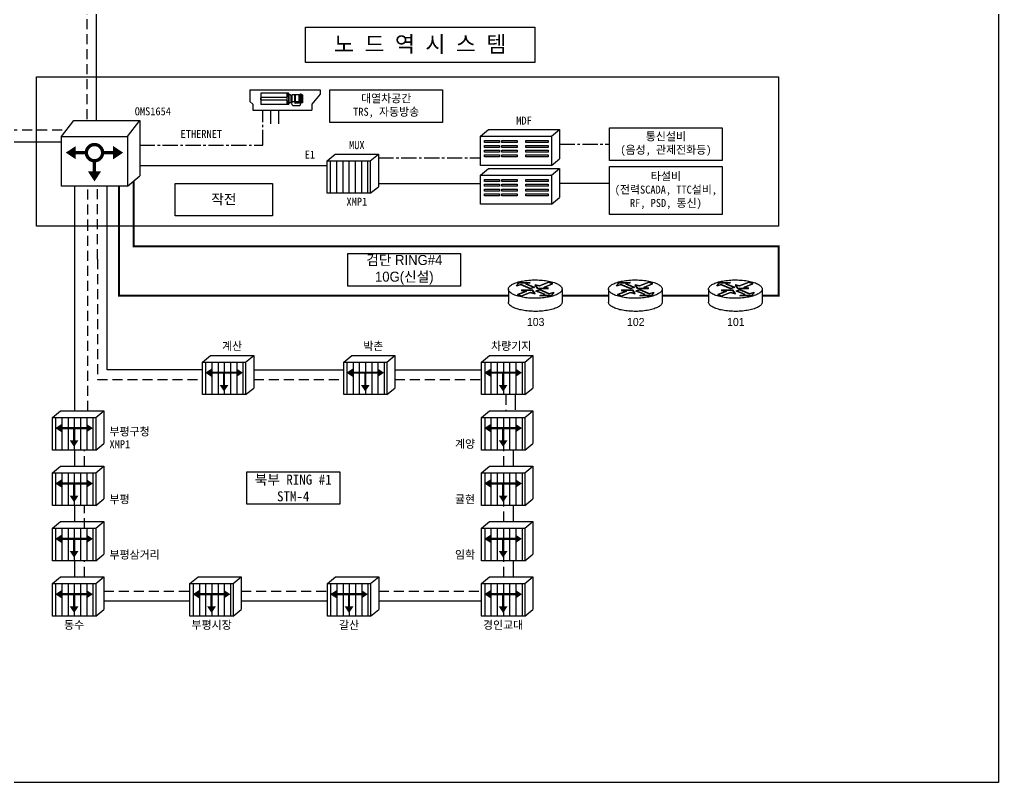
# Model space of a CAD drawing. Header units: millimetres. Extents: x -43 to 884, y -64 to 591.
# Drawn here: x 395 to 884.1, y -64.1 to 317.1 of the extents above; entities that cross this region are included whole.
import ezdxf

# ---------------------------------------------------------------- set-up
doc = ezdxf.new("R2010")
doc.units = ezdxf.units.MM
doc.header["$LTSCALE"] = 10
doc.linetypes.add('CENTER2', pattern=[28.575, 19.05, -3.175, 3.175, -3.175])
doc.linetypes.add('HIDDEN', pattern=[0.375, 0.25, -0.125])
for name, color, linetype in [('TI-RAIL-GUID', 3, 'Continuous'), ('TITBOX', 7, 'Continuous'), ('TT-SYMB', 4, 'Continuous'), ('TT-TEXT', 3, 'Continuous'), ('TZ-BASE', 252, 'Continuous')]:
    doc.layers.add(name, color=color, linetype=linetype)
doc.styles.get("Standard").update_dxf_attribs({"font": 'GulimChe.ttf'})

msp = doc.modelspace()

# ---------------------------------------------------------------- hatches: boundary and pattern name
at = {"layer": 'TZ-BASE'}
h = msp.add_hatch(dxfattribs=at)
h.set_pattern_fill('LINE', color=256, scale=0.9792, angle=90, style=0)
h.set_pattern_definition([(90, (-5415.6857, 407.805), (-3.10896, 2e-16), [])])
h.paths.add_polyline_path([(548.68, 230.26), (570.24, 230.26), (570.24, 246.5), (548.68, 246.5)])
h = msp.add_hatch(dxfattribs=at)
h.set_pattern_fill('LINE', color=256, scale=0.9792, angle=90, style=0)
h.set_pattern_definition([(90, (-5477.9637, 307.219), (-3.10896, 2e-16), [])])
h.paths.add_polyline_path([(486.4, 129.67), (507.97, 129.67), (507.97, 145.91), (486.4, 145.91)])
h = msp.add_hatch(dxfattribs=at)
h.set_pattern_fill('LINE', color=256, scale=0.9792, angle=90, style=0)
h.set_pattern_definition([(90, (-5407.4103, 307.219), (-3.10896, 2e-16), [])])
h.paths.add_polyline_path([(556.96, 129.67), (578.52, 129.67), (578.52, 145.91), (556.96, 145.91)])
h = msp.add_hatch(dxfattribs=at)
h.set_pattern_fill('LINE', color=256, scale=0.9792, angle=90, style=0)
h.set_pattern_definition([(90, (-5338.5197, 307.219), (-3.10896, 2e-16), [])])
h.paths.add_polyline_path([(625.85, 129.67), (647.41, 129.67), (647.41, 145.91), (625.85, 145.91)])
h = msp.add_hatch(dxfattribs=at)
h.set_pattern_fill('LINE', color=256, scale=0.9792, angle=90, style=0)
h.set_pattern_definition([(90, (-5552.9006, 279.5555), (-3.10896, 2e-16), [])])
h.paths.add_polyline_path([(411.47, 102.01), (433.03, 102.01), (433.03, 118.25), (411.47, 118.25)])
h = msp.add_hatch(dxfattribs=at)
h.set_pattern_fill('LINE', color=256, scale=0.9792, angle=90, style=0)
h.set_pattern_definition([(90, (-5338.5197, 279.5555), (-3.10896, 2e-16), [])])
h.paths.add_polyline_path([(625.85, 102.01), (647.41, 102.01), (647.41, 118.25), (625.85, 118.25)])
h = msp.add_hatch(dxfattribs=at)
h.set_pattern_fill('LINE', color=256, scale=0.9792, angle=90, style=0)
h.set_pattern_definition([(90, (-5552.9006, 251.892), (-3.10896, 2e-16), [])])
h.paths.add_polyline_path([(411.47, 74.35), (433.03, 74.35), (433.03, 90.58), (411.47, 90.58)])
h = msp.add_hatch(dxfattribs=at)
h.set_pattern_fill('LINE', color=256, scale=0.9792, angle=90, style=0)
h.set_pattern_definition([(90, (-5338.5197, 251.892), (-3.10896, 2e-16), [])])
h.paths.add_polyline_path([(625.85, 74.35), (647.41, 74.35), (647.41, 90.58), (625.85, 90.58)])
h = msp.add_hatch(dxfattribs=at)
h.set_pattern_fill('LINE', color=256, scale=0.9792, angle=90, style=0)
h.set_pattern_definition([(90, (-5552.9006, 224.2285), (-3.10896, 2e-16), [])])
h.paths.add_polyline_path([(411.47, 46.68), (433.03, 46.68), (433.03, 62.92), (411.47, 62.92)])
h = msp.add_hatch(dxfattribs=at)
h.set_pattern_fill('LINE', color=256, scale=0.9792, angle=90, style=0)
h.set_pattern_definition([(90, (-5338.5197, 224.2285), (-3.10896, 2e-16), [])])
h.paths.add_polyline_path([(625.85, 46.68), (647.41, 46.68), (647.41, 62.92), (625.85, 62.92)])
h = msp.add_hatch(dxfattribs=at)
h.set_pattern_fill('LINE', color=256, scale=0.9792, angle=90, style=0)
h.set_pattern_definition([(90, (-5552.9006, 196.565), (-3.10896, 2e-16), [])])
h.paths.add_polyline_path([(411.47, 19.02), (433.03, 19.02), (433.03, 35.26), (411.47, 35.26)])
h = msp.add_hatch(dxfattribs=at)
h.set_pattern_fill('LINE', color=256, scale=0.9792, angle=90, style=0)
h.set_pattern_definition([(90, (-5484.204, 196.565), (-3.10896, 2e-16), [])])
h.paths.add_polyline_path([(480.16, 19.02), (501.73, 19.02), (501.73, 35.26), (480.16, 35.26)])
h = msp.add_hatch(dxfattribs=at)
h.set_pattern_fill('LINE', color=256, scale=0.9792, angle=90, style=0)
h.set_pattern_definition([(90, (-5415.507, 196.565), (-3.10896, 2e-16), [])])
h.paths.add_polyline_path([(548.86, 19.02), (570.42, 19.02), (570.42, 35.26), (548.86, 35.26)])
h = msp.add_hatch(dxfattribs=at)
h.set_pattern_fill('LINE', color=256, scale=0.9792, angle=90, style=0)
h.set_pattern_definition([(90, (-5338.5197, 196.565), (-3.10896, 2e-16), [])])
h.paths.add_polyline_path([(625.85, 19.02), (647.41, 19.02), (647.41, 35.26), (625.85, 35.26)])

# ---------------------------------------------------------------- linework, layer by layer
at = {"layer": 'TI-RAIL-GUID', "linetype": 'HIDDEN', "ltscale": 2}
for p, q in [((428.61, 392.33), (428.61, 266.69)), ((433.95, 197.42), (433.95, 233.87)), ((637.89, 129.67), (637.89, 121.57))]:
    msp.add_line(p, q, dxfattribs=at)
at = {"layer": 'TI-RAIL-GUID', "linetype": 'CENTER2', "ltscale": 0.04}
for p, q in [((664.81, 254.82), (689.79, 254.82)), ((574.29, 248.03), (625.26, 248.03))]:
    msp.add_line(p, q, dxfattribs=at)
at = {"layer": 'TI-RAIL-GUID'}
for p, q in [((574.29, 235.13), (625.26, 235.13)), ((664.81, 235.38), (689.79, 235.38)), ((642.59, 129.67), (642.59, 122.1))]:
    msp.add_line(p, q, dxfattribs=at)
for points in [[(433.3, 392.33), (433.3, 266.69)], [(301.67, 305.54), (301.67, 255.97), (416, 255.97)], [(455.05, 244.19), (548.68, 244.19)], [(422.57, 121.57), (422.57, 217.02), (422.57, 217.02), (422.57, 233.87)], [(486.4, 142.09), (438.75, 142.09), (438.75, 162.62), (438.75, 162.62), (438.75, 233.87)], [(512.01, 142.09), (556.96, 142.09)], [(512.01, 142.09), (556.96, 142.09)], [(582.57, 142.09), (625.85, 142.09)], [(422.57, 93.9), (422.57, 102.01)], [(641.75, 93.9), (641.75, 102.01)], [(422.57, 66.24), (422.57, 74.35)], [(641.75, 66.24), (641.75, 74.35)], [(422.57, 38.58), (422.57, 46.68)], [(641.75, 38.58), (641.75, 46.68)], [(437.08, 26.64), (480.16, 26.64)], [(505.77, 26.64), (548.86, 26.64)], [(574.47, 26.64), (625.85, 26.64)]]:
    msp.add_lwpolyline(points, dxfattribs=at)
at = {"layer": 'TI-RAIL-GUID', "linetype": 'HIDDEN', "ltscale": 2}
for points in [[(306.36, 305.54), (306.36, 261.99), (418.57, 261.99)], [(429.15, 121.57), (429.15, 212.22), (429.15, 212.22), (429.15, 233.87)], [(433.95, 197.42), (433.95, 197.42), (433.95, 137.29), (486.4, 137.29)], [(512.01, 137.29), (556.96, 137.29)], [(512.01, 137.29), (556.96, 137.29)], [(582.57, 137.29), (625.85, 137.29)], [(427.37, 93.9), (427.37, 102.01)], [(636.95, 93.9), (636.95, 102.01)], [(427.37, 62.92), (427.37, 74.35)], [(636.95, 66.24), (636.95, 74.35)], [(427.37, 38.58), (427.37, 46.68)], [(636.95, 38.58), (636.95, 46.68)], [(437.08, 31.44), (480.16, 31.44)], [(505.77, 31.44), (548.86, 31.44)], [(574.47, 31.44), (625.85, 31.44)]]:
    msp.add_lwpolyline(points, dxfattribs=at)
at = {"layer": 'TI-RAIL-GUID'}
msp.add_lwpolyline([(403.46, 288.48), (774.23, 288.48), (774.23, 213.83), (403.46, 213.83)], close=True, dxfattribs=at)
at = {"layer": 'TI-RAIL-GUID', "linetype": 'CENTER2', "ltscale": 0.04}
msp.add_lwpolyline([(455.05, 254.4), (516.58, 254.4), (516.58, 271.73)], dxfattribs=at)
at = {"layer": 'TI-RAIL-GUID', "linetype": 'HIDDEN', "ltscale": 3, "const_width": 1}
for points in [[(766.08, 179.14), (774.23, 179.14), (774.23, 203.83), (451.96, 203.83), (451.96, 236.4)], [(444.75, 233.87), (444.75, 179.14), (639.25, 179.14)], [(666.08, 179.14), (689.25, 179.14)], [(716.08, 179.14), (739.25, 179.14)]]:
    msp.add_lwpolyline(points, dxfattribs=at)
at = {"layer": 'TITBOX', "color": 1, "flags": 128}
msp.add_lwpolyline([(-43.1, 590.83), (884.1, 590.83), (884.1, -64.05), (-43.1, -64.05)], close=True, dxfattribs=at)
at = {"layer": 'TT-SYMB'}
for p, q in [((510.03, 282.02), (545.12, 282.02)), ((510.03, 282.02), (510.03, 276.13)), ((529.33, 280.25), (515.53, 280.25)), ((515.53, 280.25), (515.53, 274.72)), ((528.61, 280.25), (528.61, 274.72)), ((529.49, 280.09), (529.49, 274.87)), ((530.36, 279.42), (529.49, 279.42)), ((530.59, 279.19), (530.59, 275.78)), ((530.59, 278.9), (530.59, 276.06)), ((530.67, 278.9), (530.59, 278.9)), ((531.09, 278.9), (530.67, 278.9)), ((531.09, 279.26), (531.09, 275.43)), ((532.44, 279.46), (531.29, 279.46)), ((532.44, 279.5), (532.44, 276.01)), ((532.79, 279.5), (532.44, 279.5)), ((532.77, 279.5), (532.77, 276.01)), ((532.79, 279.5), (532.79, 279.46)), ((534.46, 279.46), (532.79, 279.46)), ((534.55, 279.48), (534.46, 279.46)), ((534.55, 279.48), (534.55, 275.98)), ((535.17, 279.48), (534.55, 279.48)), ((535.17, 279.59), (535.17, 275.43)), ((535.86, 279.59), (535.17, 279.59)), ((535.86, 279.23), (535.17, 279.23)), ((535.34, 279.72), (535.34, 280.02)), ((535.34, 280.02), (535.64, 280.02)), ((535.34, 279.72), (535.64, 279.72)), ((535.37, 279.72), (535.37, 279.59)), ((535.61, 279.72), (535.61, 279.59)), ((535.64, 279.72), (535.64, 280.02)), ((535.86, 279.59), (535.86, 275.43)), ((536.36, 279.48), (535.86, 279.48)), ((536.36, 279.48), (536.36, 275.49)), ((545.12, 279.76), (540.97, 274.75)), ((545.12, 282.02), (545.12, 279.76)), ((510.03, 276.13), (511.55, 274.75)), ((511.55, 274.75), (511.55, 271.73)), ((515.47, 278), (515.47, 276.97)), ((515.53, 278), (515.47, 278)), ((515.53, 276.97), (515.47, 276.97)), ((528.61, 278.14), (515.53, 278.14)), ((528.61, 276.82), (515.53, 276.82)), ((529.33, 274.72), (515.53, 274.72)), ((530.36, 275.55), (529.49, 275.55)), ((530.67, 276.06), (530.59, 276.06)), ((530.67, 276.06), (531.09, 276.06)), ((534.46, 276.01), (531.09, 276.01)), ((531.2, 274.46), (531.09, 275.43)), ((531.5, 274.18), (535, 274.18)), ((532.52, 276.01), (532.58, 275.32)), ((535.45, 275.23), (532.68, 275.23)), ((534.55, 275.98), (534.46, 276.01)), ((534.98, 275.98), (534.55, 275.98)), ((534.98, 275.72), (534.98, 275.98)), ((535.17, 275.72), (534.98, 275.72)), ((535.86, 278.53), (535.17, 278.53)), ((535.86, 277.33), (535.17, 277.33)), ((535.86, 276.42), (535.17, 276.42)), ((535.86, 275.81), (535.17, 275.81)), ((535.86, 275.43), (535.17, 275.43)), ((535.48, 275.43), (535.29, 274.42)), ((536.36, 275.49), (535.86, 275.49)), ((540.97, 274.75), (540.97, 271.73)), ((511.55, 271.73), (540.97, 271.73)), ((520.44, 271.73), (520.44, 265.03)), ((524.32, 271.73), (524.32, 265.03)), ((416, 258.63), (422.17, 266.69)), ((422.17, 266.69), (455.05, 266.69)), ((448.88, 258.63), (455.05, 266.69)), ((455.05, 266.69), (455.05, 238.94)), ((625.26, 258.77), (629.3, 262.09)), ((629.3, 262.09), (664.81, 262.09)), ((660.76, 258.77), (664.81, 262.09)), ((664.81, 262.09), (664.81, 247.54)), ((548.68, 246.5), (552.73, 249.82)), ((552.73, 249.82), (574.29, 249.82)), ((570.24, 246.5), (574.29, 249.82)), ((574.29, 249.82), (574.29, 233.58)), ((660.76, 244.22), (664.81, 247.54)), ((625.26, 239.34), (629.3, 242.66)), ((629.3, 242.66), (664.81, 242.66)), ((660.76, 239.34), (664.81, 242.66)), ((664.81, 242.66), (664.81, 228.11)), ((448.88, 233.87), (455.05, 238.94)), ((570.24, 230.26), (574.29, 233.58)), ((660.76, 224.79), (664.81, 228.11)), ((639.28, 175.57), (639.25, 175.87)), ((639.36, 175.29), (639.28, 175.57)), ((639.5, 175), (639.36, 175.29)), ((639.68, 174.72), (639.5, 175)), ((639.92, 174.44), (639.68, 174.72)), ((640.21, 174.16), (639.92, 174.44)), ((640.56, 173.9), (640.21, 174.16)), ((640.95, 173.64), (640.56, 173.9)), ((641.38, 173.39), (640.95, 173.64)), ((641.87, 173.15), (641.38, 173.39)), ((642.39, 172.92), (641.87, 173.15)), ((642.96, 172.71), (642.39, 172.92)), ((643.57, 172.5), (642.96, 172.71)), ((644.21, 172.31), (643.57, 172.5)), ((644.89, 172.13), (644.21, 172.31)), ((645.59, 171.97), (644.89, 172.13)), ((646.33, 171.83), (645.59, 171.97)), ((647.09, 171.7), (646.33, 171.83)), ((647.88, 171.59), (647.09, 171.7)), ((648.68, 171.49), (647.88, 171.59)), ((649.5, 171.41), (648.68, 171.49)), ((650.34, 171.36), (649.5, 171.41)), ((651.18, 171.31), (650.34, 171.36)), ((652.03, 171.29), (651.18, 171.31)), ((652.88, 171.29), (652.03, 171.29)), ((653.73, 171.3), (652.88, 171.29)), ((654.57, 171.33), (653.73, 171.3)), ((655.41, 171.38), (654.57, 171.33)), ((656.24, 171.45), (655.41, 171.38)), ((657.05, 171.54), (656.24, 171.45)), ((657.85, 171.64), (657.05, 171.54)), ((658.62, 171.76), (657.85, 171.64)), ((659.37, 171.9), (658.62, 171.76)), ((660.09, 172.05), (659.37, 171.9)), ((660.79, 172.22), (660.09, 172.05)), ((661.45, 172.4), (660.79, 172.22)), ((662.07, 172.6), (661.45, 172.4)), ((662.66, 172.81), (662.07, 172.6)), ((663.21, 173.03), (662.66, 172.81)), ((663.71, 173.27), (663.21, 173.03)), ((664.17, 173.51), (663.71, 173.27)), ((664.59, 173.77), (664.17, 173.51)), ((664.95, 174.03), (664.59, 173.77)), ((665.27, 174.3), (664.95, 174.03)), ((665.53, 174.58), (665.27, 174.3)), ((665.75, 174.86), (665.53, 174.58)), ((665.91, 175.14), (665.75, 174.86)), ((666.02, 175.43), (665.91, 175.14)), ((666.07, 175.72), (666.02, 175.43)), ((666.07, 176.01), (666.07, 175.72)), ((689.28, 175.57), (689.25, 175.87)), ((689.36, 175.29), (689.28, 175.57)), ((689.5, 175), (689.36, 175.29)), ((689.68, 174.72), (689.5, 175)), ((689.92, 174.44), (689.68, 174.72)), ((690.21, 174.16), (689.92, 174.44)), ((690.56, 173.9), (690.21, 174.16)), ((690.95, 173.64), (690.56, 173.9)), ((691.38, 173.39), (690.95, 173.64)), ((691.87, 173.15), (691.38, 173.39)), ((692.39, 172.92), (691.87, 173.15)), ((692.96, 172.71), (692.39, 172.92)), ((693.57, 172.5), (692.96, 172.71)), ((694.21, 172.31), (693.57, 172.5)), ((694.89, 172.13), (694.21, 172.31)), ((695.59, 171.97), (694.89, 172.13)), ((696.33, 171.83), (695.59, 171.97)), ((697.09, 171.7), (696.33, 171.83)), ((697.88, 171.59), (697.09, 171.7)), ((698.68, 171.49), (697.88, 171.59)), ((699.5, 171.41), (698.68, 171.49)), ((700.34, 171.36), (699.5, 171.41)), ((701.18, 171.31), (700.34, 171.36)), ((702.03, 171.29), (701.18, 171.31)), ((702.88, 171.29), (702.03, 171.29)), ((703.73, 171.3), (702.88, 171.29)), ((704.57, 171.33), (703.73, 171.3)), ((705.41, 171.38), (704.57, 171.33)), ((706.24, 171.45), (705.41, 171.38)), ((707.05, 171.54), (706.24, 171.45)), ((707.85, 171.64), (707.05, 171.54)), ((708.62, 171.76), (707.85, 171.64)), ((709.37, 171.9), (708.62, 171.76)), ((710.09, 172.05), (709.37, 171.9)), ((710.79, 172.22), (710.09, 172.05)), ((711.45, 172.4), (710.79, 172.22)), ((712.07, 172.6), (711.45, 172.4)), ((712.66, 172.81), (712.07, 172.6)), ((713.21, 173.03), (712.66, 172.81)), ((713.71, 173.27), (713.21, 173.03)), ((714.17, 173.51), (713.71, 173.27)), ((714.59, 173.77), (714.17, 173.51)), ((714.95, 174.03), (714.59, 173.77)), ((715.27, 174.3), (714.95, 174.03)), ((715.53, 174.58), (715.27, 174.3)), ((715.75, 174.86), (715.53, 174.58)), ((715.91, 175.14), (715.75, 174.86)), ((716.02, 175.43), (715.91, 175.14)), ((716.07, 175.72), (716.02, 175.43)), ((716.07, 176.01), (716.07, 175.72)), ((739.28, 175.57), (739.25, 175.87)), ((739.36, 175.29), (739.28, 175.57)), ((739.5, 175), (739.36, 175.29)), ((739.68, 174.72), (739.5, 175)), ((739.92, 174.44), (739.68, 174.72)), ((740.21, 174.16), (739.92, 174.44)), ((740.56, 173.9), (740.21, 174.16)), ((740.95, 173.64), (740.56, 173.9)), ((741.38, 173.39), (740.95, 173.64)), ((741.87, 173.15), (741.38, 173.39)), ((742.39, 172.92), (741.87, 173.15)), ((742.96, 172.71), (742.39, 172.92)), ((743.57, 172.5), (742.96, 172.71)), ((744.21, 172.31), (743.57, 172.5)), ((744.89, 172.13), (744.21, 172.31)), ((745.59, 171.97), (744.89, 172.13)), ((746.33, 171.83), (745.59, 171.97)), ((747.09, 171.7), (746.33, 171.83)), ((747.88, 171.59), (747.09, 171.7)), ((748.68, 171.49), (747.88, 171.59)), ((749.5, 171.41), (748.68, 171.49)), ((750.34, 171.36), (749.5, 171.41)), ((751.18, 171.31), (750.34, 171.36)), ((752.03, 171.29), (751.18, 171.31)), ((752.88, 171.29), (752.03, 171.29)), ((753.73, 171.3), (752.88, 171.29)), ((754.57, 171.33), (753.73, 171.3)), ((755.41, 171.38), (754.57, 171.33)), ((756.24, 171.45), (755.41, 171.38)), ((757.05, 171.54), (756.24, 171.45)), ((757.85, 171.64), (757.05, 171.54)), ((758.62, 171.76), (757.85, 171.64)), ((759.37, 171.9), (758.62, 171.76)), ((760.09, 172.05), (759.37, 171.9)), ((760.79, 172.22), (760.09, 172.05)), ((761.45, 172.4), (760.79, 172.22)), ((762.07, 172.6), (761.45, 172.4)), ((762.66, 172.81), (762.07, 172.6)), ((763.21, 173.03), (762.66, 172.81)), ((763.71, 173.27), (763.21, 173.03)), ((764.17, 173.51), (763.71, 173.27)), ((764.59, 173.77), (764.17, 173.51)), ((764.95, 174.03), (764.59, 173.77)), ((765.27, 174.3), (764.95, 174.03)), ((765.53, 174.58), (765.27, 174.3)), ((765.75, 174.86), (765.53, 174.58)), ((765.91, 175.14), (765.75, 174.86)), ((766.02, 175.43), (765.91, 175.14)), ((766.07, 175.72), (766.02, 175.43)), ((766.07, 176.01), (766.07, 175.72)), ((486.4, 145.91), (490.45, 149.23)), ((490.45, 149.23), (512.01, 149.23)), ((507.97, 145.91), (512.01, 149.23)), ((512.01, 149.23), (512.01, 132.99)), ((556.96, 145.91), (561, 149.23)), ((561, 149.23), (582.57, 149.23)), ((578.52, 145.91), (582.57, 149.23)), ((582.57, 149.23), (582.57, 132.99)), ((625.85, 145.91), (629.89, 149.23)), ((629.89, 149.23), (651.46, 149.23)), ((647.41, 145.91), (651.46, 149.23)), ((651.46, 149.23), (651.46, 132.99)), ((507.97, 129.67), (512.01, 132.99)), ((578.52, 129.67), (582.57, 132.99)), ((647.41, 129.67), (651.46, 132.99)), ((411.47, 118.25), (415.51, 121.57)), ((415.51, 121.57), (437.08, 121.57)), ((433.03, 118.25), (437.08, 121.57)), ((437.08, 121.57), (437.08, 105.33)), ((625.85, 118.25), (629.89, 121.57)), ((629.89, 121.57), (651.46, 121.57)), ((647.41, 118.25), (651.46, 121.57)), ((651.46, 121.57), (651.46, 105.33)), ((433.03, 102.01), (437.08, 105.33)), ((647.41, 102.01), (651.46, 105.33)), ((411.47, 90.58), (415.51, 93.9)), ((415.51, 93.9), (437.08, 93.9)), ((433.03, 90.58), (437.08, 93.9)), ((437.08, 93.9), (437.08, 77.67)), ((625.85, 90.58), (629.89, 93.9)), ((629.89, 93.9), (651.46, 93.9)), ((647.41, 90.58), (651.46, 93.9)), ((651.46, 93.9), (651.46, 77.67)), ((433.03, 74.35), (437.08, 77.67)), ((647.41, 74.35), (651.46, 77.67)), ((411.47, 62.92), (415.51, 66.24)), ((415.51, 66.24), (437.08, 66.24)), ((433.03, 62.92), (437.08, 66.24)), ((437.08, 66.24), (437.08, 50)), ((625.85, 62.92), (629.89, 66.24)), ((629.89, 66.24), (651.46, 66.24)), ((647.41, 62.92), (651.46, 66.24)), ((651.46, 66.24), (651.46, 50)), ((433.03, 46.68), (437.08, 50)), ((647.41, 46.68), (651.46, 50)), ((411.47, 35.26), (415.51, 38.58)), ((415.51, 38.58), (437.08, 38.58)), ((433.03, 35.26), (437.08, 38.58)), ((437.08, 38.58), (437.08, 22.34)), ((480.16, 35.26), (484.21, 38.58)), ((484.21, 38.58), (505.77, 38.58)), ((501.73, 35.26), (505.77, 38.58)), ((505.77, 38.58), (505.77, 22.34)), ((548.86, 35.26), (552.91, 38.58)), ((552.91, 38.58), (574.47, 38.58)), ((570.42, 35.26), (574.47, 38.58)), ((574.47, 38.58), (574.47, 22.34)), ((625.85, 35.26), (629.89, 38.58)), ((629.89, 38.58), (651.46, 38.58)), ((647.41, 35.26), (651.46, 38.58)), ((651.46, 38.58), (651.46, 22.34)), ((433.03, 19.02), (437.08, 22.34)), ((501.73, 19.02), (505.77, 22.34)), ((570.42, 19.02), (574.47, 22.34)), ((647.41, 19.02), (651.46, 22.34))]:
    msp.add_line(p, q, dxfattribs=at)
for points in [[(537.89, 313.2), (652.47, 313.2), (652.47, 295.57), (537.89, 295.57)], [(550.04, 282.01), (606.33, 282.01), (606.33, 265.63), (550.04, 265.63)], [(689.79, 263.01), (746.09, 263.01), (746.09, 246.62), (689.79, 246.62)], [(416, 258.63), (448.88, 258.63), (448.88, 233.87), (416, 233.87)], [(625.26, 258.77), (660.76, 258.77), (660.76, 244.22), (625.26, 244.22)], [(627.27, 256.6), (634.88, 256.6), (634.88, 255.6), (627.27, 255.6)], [(635.98, 256.6), (643.59, 256.6), (643.59, 255.6), (635.98, 255.6)], [(647.89, 256.6), (659.11, 256.6), (659.11, 255.6), (647.89, 255.6)], [(627.27, 254.21), (634.88, 254.21), (634.88, 253.21), (627.27, 253.21)], [(627.27, 251.82), (634.88, 251.82), (634.88, 250.82), (627.27, 250.82)], [(635.98, 254.21), (643.59, 254.21), (643.59, 253.21), (635.98, 253.21)], [(635.98, 251.82), (643.59, 251.82), (643.59, 250.82), (635.98, 250.82)], [(647.89, 254.21), (659.11, 254.21), (659.11, 253.21), (647.89, 253.21)], [(647.89, 251.82), (659.11, 251.82), (659.11, 250.82), (647.89, 250.82)], [(548.68, 246.5), (570.24, 246.5), (570.24, 230.26), (548.68, 230.26)], [(627.27, 249.43), (634.88, 249.43), (634.88, 248.43), (627.27, 248.43)], [(635.98, 249.43), (643.59, 249.43), (643.59, 248.43), (635.98, 248.43)], [(647.89, 249.43), (659.11, 249.43), (659.11, 248.43), (647.89, 248.43)], [(689.79, 243.58), (746.09, 243.58), (746.09, 219.6), (689.79, 219.6)], [(472.71, 235.11), (521.41, 235.11), (521.41, 218.96), (472.71, 218.96)], [(625.26, 239.34), (660.76, 239.34), (660.76, 224.79), (625.26, 224.79)], [(627.27, 237.17), (634.88, 237.17), (634.88, 236.17), (627.27, 236.17)], [(627.27, 234.78), (634.88, 234.78), (634.88, 233.78), (627.27, 233.78)], [(635.98, 237.17), (643.59, 237.17), (643.59, 236.17), (635.98, 236.17)], [(635.98, 234.78), (643.59, 234.78), (643.59, 233.78), (635.98, 233.78)], [(647.89, 237.17), (659.11, 237.17), (659.11, 236.17), (647.89, 236.17)], [(647.89, 234.78), (659.11, 234.78), (659.11, 233.78), (647.89, 233.78)], [(627.27, 232.39), (634.88, 232.39), (634.88, 231.39), (627.27, 231.39)], [(627.27, 230), (634.88, 230), (634.88, 229), (627.27, 229)], [(635.98, 232.39), (643.59, 232.39), (643.59, 231.39), (635.98, 231.39)], [(635.98, 230), (643.59, 230), (643.59, 229), (635.98, 229)], [(647.89, 232.39), (659.11, 232.39), (659.11, 231.39), (647.89, 231.39)], [(647.89, 230), (659.11, 230), (659.11, 229), (647.89, 229)], [(559.1, 200.23), (615.39, 200.23), (615.39, 183.85), (559.1, 183.85)], [(486.4, 145.91), (507.97, 145.91), (507.97, 129.67), (486.4, 129.67)], [(556.96, 145.91), (578.52, 145.91), (578.52, 129.67), (556.96, 129.67)], [(625.85, 145.91), (647.41, 145.91), (647.41, 129.67), (625.85, 129.67)], [(411.47, 118.25), (433.03, 118.25), (433.03, 102.01), (411.47, 102.01)], [(625.85, 118.25), (647.41, 118.25), (647.41, 102.01), (625.85, 102.01)], [(411.47, 90.58), (433.03, 90.58), (433.03, 74.35), (411.47, 74.35)], [(508.49, 91.08), (554.97, 91.08), (554.97, 74.93), (508.49, 74.93)], [(625.85, 90.58), (647.41, 90.58), (647.41, 74.35), (625.85, 74.35)], [(411.47, 62.92), (433.03, 62.92), (433.03, 46.68), (411.47, 46.68)], [(625.85, 62.92), (647.41, 62.92), (647.41, 46.68), (625.85, 46.68)], [(411.47, 35.26), (433.03, 35.26), (433.03, 19.02), (411.47, 19.02)], [(480.16, 35.26), (501.73, 35.26), (501.73, 19.02), (480.16, 19.02)], [(548.86, 35.26), (570.42, 35.26), (570.42, 19.02), (548.86, 19.02)], [(625.85, 35.26), (647.41, 35.26), (647.41, 19.02), (625.85, 19.02)]]:
    msp.add_lwpolyline(points, close=True, dxfattribs=at)
at = {"layer": 'TT-SYMB', "const_width": 1.66}
msp.add_lwpolyline([(432.44, 246.53, 1), (432.44, 254.63, 1), (432.44, 246.53, -1)], format="xyb", dxfattribs=at)
at = {"layer": 'TT-SYMB'}
for points in [[(423.11, 250.58, 6.64, 0, 0), (418.08, 250.58, 6.64, 6.64, 0)], [(441.77, 250.58, 6.64, 0, 0), (446.79, 250.58, 6.64, 6.64, 0)], [(432.44, 241.25, 6.64, 0, 0), (432.44, 236.22, 6.64, 6.64, 0)], [(491.06, 140.63, 4.35, 0, 0), (487.77, 140.63, 4.35, 4.35, 0)], [(503.3, 140.63, 4.35, 0, 0), (506.6, 140.63, 4.35, 4.35, 0)], [(561.62, 140.63, 4.35, 0, 0), (558.32, 140.63, 4.35, 4.35, 0)], [(573.86, 140.63, 4.35, 0, 0), (577.15, 140.63, 4.35, 4.35, 0)], [(630.51, 140.63, 4.35, 0, 0), (627.21, 140.63, 4.35, 4.35, 0)], [(642.75, 140.63, 4.35, 0, 0), (646.04, 140.63, 4.35, 4.35, 0)], [(497.18, 134.51, 4.35, 0, 0), (497.18, 131.21, 4.35, 4.35, 0)], [(567.74, 134.51, 4.35, 0, 0), (567.74, 131.21, 4.35, 4.35, 0)], [(636.63, 134.51, 4.35, 0, 0), (636.63, 131.21, 4.35, 4.35, 0)], [(416.13, 112.96, 4.35, 0, 0), (412.83, 112.96, 4.35, 4.35, 0)], [(428.37, 112.96, 4.35, 0, 0), (431.66, 112.96, 4.35, 4.35, 0)], [(630.51, 112.96, 4.35, 0, 0), (627.21, 112.96, 4.35, 4.35, 0)], [(642.75, 112.96, 4.35, 0, 0), (646.04, 112.96, 4.35, 4.35, 0)], [(422.25, 106.84, 4.35, 0, 0), (422.25, 103.55, 4.35, 4.35, 0)], [(636.63, 106.84, 4.35, 0, 0), (636.63, 103.55, 4.35, 4.35, 0)], [(416.13, 85.3, 4.35, 0, 0), (412.83, 85.3, 4.35, 4.35, 0)], [(428.37, 85.3, 4.35, 0, 0), (431.66, 85.3, 4.35, 4.35, 0)], [(630.51, 85.3, 4.35, 0, 0), (627.21, 85.3, 4.35, 4.35, 0)], [(642.75, 85.3, 4.35, 0, 0), (646.04, 85.3, 4.35, 4.35, 0)], [(422.25, 79.18, 4.35, 0, 0), (422.25, 75.89, 4.35, 4.35, 0)], [(636.63, 79.18, 4.35, 0, 0), (636.63, 75.89, 4.35, 4.35, 0)], [(416.13, 57.64, 4.35, 0, 0), (412.83, 57.64, 4.35, 4.35, 0)], [(428.37, 57.64, 4.35, 0, 0), (431.66, 57.64, 4.35, 4.35, 0)], [(630.51, 57.64, 4.35, 0, 0), (627.21, 57.64, 4.35, 4.35, 0)], [(642.75, 57.64, 4.35, 0, 0), (646.04, 57.64, 4.35, 4.35, 0)], [(422.25, 51.52, 4.35, 0, 0), (422.25, 48.22, 4.35, 4.35, 0)], [(636.63, 51.52, 4.35, 0, 0), (636.63, 48.22, 4.35, 4.35, 0)], [(416.13, 29.97, 4.35, 0, 0), (412.83, 29.97, 4.35, 4.35, 0)], [(428.37, 29.97, 4.35, 0, 0), (431.66, 29.97, 4.35, 4.35, 0)], [(484.82, 29.97, 4.35, 0, 0), (481.53, 29.97, 4.35, 4.35, 0)], [(497.06, 29.97, 4.35, 0, 0), (500.36, 29.97, 4.35, 4.35, 0)], [(553.52, 29.97, 4.35, 0, 0), (550.23, 29.97, 4.35, 4.35, 0)], [(565.76, 29.97, 4.35, 0, 0), (569.05, 29.97, 4.35, 4.35, 0)], [(630.51, 29.97, 4.35, 0, 0), (627.21, 29.97, 4.35, 4.35, 0)], [(642.75, 29.97, 4.35, 0, 0), (646.04, 29.97, 4.35, 4.35, 0)], [(422.25, 23.85, 4.35, 0, 0), (422.25, 20.56, 4.35, 4.35, 0)], [(490.94, 23.85, 4.35, 0, 0), (490.94, 20.56, 4.35, 4.35, 0)], [(559.64, 23.85, 4.35, 0, 0), (559.64, 20.56, 4.35, 4.35, 0)], [(636.63, 23.85, 4.35, 0, 0), (636.63, 20.56, 4.35, 4.35, 0)]]:
    msp.add_lwpolyline(points, format="xyseb", dxfattribs=at)
for points, const_width in [([(428.39, 250.58), (423.11, 250.58)], 1.66), ([(436.49, 250.58), (441.77, 250.58)], 1.66), ([(432.44, 246.53), (432.44, 241.25)], 1.66), ([(503.3, 140.63), (491.06, 140.63)], 1.09), ([(497.18, 140.63), (497.18, 134.51)], 1.09), ([(573.86, 140.63), (561.62, 140.63)], 1.09), ([(567.74, 140.63), (567.74, 134.51)], 1.09), ([(642.75, 140.63), (630.51, 140.63)], 1.09), ([(636.63, 140.63), (636.63, 134.51)], 1.09), ([(428.37, 112.96), (416.13, 112.96)], 1.09), ([(422.25, 112.96), (422.25, 106.84)], 1.09), ([(642.75, 112.96), (630.51, 112.96)], 1.09), ([(636.63, 112.96), (636.63, 106.84)], 1.09), ([(428.37, 85.3), (416.13, 85.3)], 1.09), ([(422.25, 85.3), (422.25, 79.18)], 1.09), ([(642.75, 85.3), (630.51, 85.3)], 1.09), ([(636.63, 85.3), (636.63, 79.18)], 1.09), ([(428.37, 57.64), (416.13, 57.64)], 1.09), ([(422.25, 57.64), (422.25, 51.52)], 1.09), ([(642.75, 57.64), (630.51, 57.64)], 1.09), ([(636.63, 57.64), (636.63, 51.52)], 1.09), ([(428.37, 29.97), (416.13, 29.97)], 1.09), ([(422.25, 29.97), (422.25, 23.85)], 1.09), ([(497.06, 29.97), (484.82, 29.97)], 1.09), ([(490.94, 29.97), (490.94, 23.85)], 1.09), ([(565.76, 29.97), (553.52, 29.97)], 1.09), ([(559.64, 29.97), (559.64, 23.85)], 1.09), ([(642.75, 29.97), (630.51, 29.97)], 1.09), ([(636.63, 29.97), (636.63, 23.85)], 1.09)]:
    msp.add_lwpolyline(points, dxfattribs=dict(at, const_width=const_width))
for points in [[(639.25, 182.41), (639.28, 182.7), (639.36, 182.99), (639.5, 183.27), (639.68, 183.56), (639.92, 183.84), (640.21, 184.11), (640.56, 184.38), (640.95, 184.63), (641.38, 184.88), (641.87, 185.12), (642.39, 185.35), (642.96, 185.57), (643.57, 185.77), (644.21, 185.96), (644.89, 186.14), (645.59, 186.3), (646.33, 186.44), (647.09, 186.57), (647.88, 186.69), (648.68, 186.78), (649.5, 186.86), (650.34, 186.92), (651.18, 186.96), (652.03, 186.98), (652.88, 186.99), (653.73, 186.97), (654.57, 186.94), (655.41, 186.89), (656.24, 186.82), (657.05, 186.73), (657.85, 186.63), (658.62, 186.51), (659.37, 186.37), (660.09, 186.22), (660.79, 186.05), (661.45, 185.87), (662.07, 185.67), (662.66, 185.46), (663.21, 185.24), (663.71, 185), (664.17, 184.76), (664.59, 184.51), (664.95, 184.24), (665.27, 183.97), (665.53, 183.7), (665.75, 183.42), (665.91, 183.13), (666.02, 182.84), (666.07, 182.55), (666.07, 182.26), (666.02, 181.97), (665.91, 181.68), (665.75, 181.4), (665.53, 181.12), (665.27, 180.84), (664.95, 180.57), (664.59, 180.31), (664.17, 180.05), (663.71, 179.81), (663.21, 179.58), (662.66, 179.35), (662.07, 179.14), (661.45, 178.95), (660.79, 178.76), (660.09, 178.59), (659.37, 178.44), (658.62, 178.3), (657.85, 178.18), (657.05, 178.08), (656.24, 177.99), (655.41, 177.92), (654.57, 177.87), (653.73, 177.84), (652.88, 177.83), (652.03, 177.83), (651.18, 177.86), (650.34, 177.9), (649.5, 177.96), (648.68, 178.03), (647.88, 178.13), (647.09, 178.24), (646.33, 178.37), (645.59, 178.52), (644.89, 178.68), (644.21, 178.85), (643.57, 179.04), (642.96, 179.25), (642.39, 179.46), (641.87, 179.69), (641.38, 179.93), (640.95, 180.18), (640.56, 180.44), (640.21, 180.71), (639.92, 180.98), (639.68, 181.26), (639.5, 181.54), (639.36, 181.83), (639.28, 182.12), (639.25, 182.41)], [(689.25, 182.41), (689.28, 182.7), (689.36, 182.99), (689.5, 183.27), (689.68, 183.56), (689.92, 183.84), (690.21, 184.11), (690.56, 184.38), (690.95, 184.63), (691.38, 184.88), (691.87, 185.12), (692.39, 185.35), (692.96, 185.57), (693.57, 185.77), (694.21, 185.96), (694.89, 186.14), (695.59, 186.3), (696.33, 186.44), (697.09, 186.57), (697.88, 186.69), (698.68, 186.78), (699.5, 186.86), (700.34, 186.92), (701.18, 186.96), (702.03, 186.98), (702.88, 186.99), (703.73, 186.97), (704.57, 186.94), (705.41, 186.89), (706.24, 186.82), (707.05, 186.73), (707.85, 186.63), (708.62, 186.51), (709.37, 186.37), (710.09, 186.22), (710.79, 186.05), (711.45, 185.87), (712.07, 185.67), (712.66, 185.46), (713.21, 185.24), (713.71, 185), (714.17, 184.76), (714.59, 184.51), (714.95, 184.24), (715.27, 183.97), (715.53, 183.7), (715.75, 183.42), (715.91, 183.13), (716.02, 182.84), (716.07, 182.55), (716.07, 182.26), (716.02, 181.97), (715.91, 181.68), (715.75, 181.4), (715.53, 181.12), (715.27, 180.84), (714.95, 180.57), (714.59, 180.31), (714.17, 180.05), (713.71, 179.81), (713.21, 179.58), (712.66, 179.35), (712.07, 179.14), (711.45, 178.95), (710.79, 178.76), (710.09, 178.59), (709.37, 178.44), (708.62, 178.3), (707.85, 178.18), (707.05, 178.08), (706.24, 177.99), (705.41, 177.92), (704.57, 177.87), (703.73, 177.84), (702.88, 177.83), (702.03, 177.83), (701.18, 177.86), (700.34, 177.9), (699.5, 177.96), (698.68, 178.03), (697.88, 178.13), (697.09, 178.24), (696.33, 178.37), (695.59, 178.52), (694.89, 178.68), (694.21, 178.85), (693.57, 179.04), (692.96, 179.25), (692.39, 179.46), (691.87, 179.69), (691.38, 179.93), (690.95, 180.18), (690.56, 180.44), (690.21, 180.71), (689.92, 180.98), (689.68, 181.26), (689.5, 181.54), (689.36, 181.83), (689.28, 182.12), (689.25, 182.41)], [(739.25, 182.41), (739.28, 182.7), (739.36, 182.99), (739.5, 183.27), (739.68, 183.56), (739.92, 183.84), (740.21, 184.11), (740.56, 184.38), (740.95, 184.63), (741.38, 184.88), (741.87, 185.12), (742.39, 185.35), (742.96, 185.57), (743.57, 185.77), (744.21, 185.96), (744.89, 186.14), (745.59, 186.3), (746.33, 186.44), (747.09, 186.57), (747.88, 186.69), (748.68, 186.78), (749.5, 186.86), (750.34, 186.92), (751.18, 186.96), (752.03, 186.98), (752.88, 186.99), (753.73, 186.97), (754.57, 186.94), (755.41, 186.89), (756.24, 186.82), (757.05, 186.73), (757.85, 186.63), (758.62, 186.51), (759.37, 186.37), (760.09, 186.22), (760.79, 186.05), (761.45, 185.87), (762.07, 185.67), (762.66, 185.46), (763.21, 185.24), (763.71, 185), (764.17, 184.76), (764.59, 184.51), (764.95, 184.24), (765.27, 183.97), (765.53, 183.7), (765.75, 183.42), (765.91, 183.13), (766.02, 182.84), (766.07, 182.55), (766.07, 182.26), (766.02, 181.97), (765.91, 181.68), (765.75, 181.4), (765.53, 181.12), (765.27, 180.84), (764.95, 180.57), (764.59, 180.31), (764.17, 180.05), (763.71, 179.81), (763.21, 179.58), (762.66, 179.35), (762.07, 179.14), (761.45, 178.95), (760.79, 178.76), (760.09, 178.59), (759.37, 178.44), (758.62, 178.3), (757.85, 178.18), (757.05, 178.08), (756.24, 177.99), (755.41, 177.92), (754.57, 177.87), (753.73, 177.84), (752.88, 177.83), (752.03, 177.83), (751.18, 177.86), (750.34, 177.9), (749.5, 177.96), (748.68, 178.03), (747.88, 178.13), (747.09, 178.24), (746.33, 178.37), (745.59, 178.52), (744.89, 178.68), (744.21, 178.85), (743.57, 179.04), (742.96, 179.25), (742.39, 179.46), (741.87, 179.69), (741.38, 179.93), (740.95, 180.18), (740.56, 180.44), (740.21, 180.71), (739.92, 180.98), (739.68, 181.26), (739.5, 181.54), (739.36, 181.83), (739.28, 182.12), (739.25, 182.41)], [(639.25, 182.41), (639.25, 175.87)], [(652.17, 183.23), (650.21, 182.57), (645.47, 184.53), (643.34, 183.88), (644.49, 185.51), (650.05, 185.51), (647.76, 185.02), (652.17, 183.23), (652.17, 183.23)], [(652.17, 183.23), (650.21, 182.57), (645.47, 184.53), (643.34, 183.88), (644.49, 185.51), (650.05, 185.51), (647.76, 185.02), (652.17, 183.23), (652.17, 183.23)], [(652.34, 183.39), (650.38, 182.73), (645.63, 184.7), (643.51, 184.04), (644.65, 185.68), (650.21, 185.68), (647.92, 185.19), (652.34, 183.39), (652.34, 183.39)], [(652.34, 183.39), (650.38, 182.73), (645.63, 184.7), (643.51, 184.04), (644.65, 185.68), (650.21, 185.68), (647.92, 185.19), (652.34, 183.39), (652.34, 183.39)], [(643.67, 179.46), (645.63, 178.81), (650.21, 180.77), (652.5, 180.12), (651.36, 181.75), (645.63, 181.75), (648.09, 181.26), (643.67, 179.46), (643.67, 179.46)], [(643.67, 179.46), (645.63, 178.81), (650.21, 180.77), (652.5, 180.12), (651.36, 181.75), (645.63, 181.75), (648.09, 181.26), (643.67, 179.46), (643.67, 179.46)], [(643.83, 179.63), (645.8, 178.97), (650.38, 180.94), (652.66, 180.28), (651.52, 181.92), (645.8, 181.92), (648.25, 181.43), (643.83, 179.63), (643.83, 179.63)], [(643.83, 179.63), (645.8, 178.97), (650.38, 180.94), (652.66, 180.28), (651.52, 181.92), (645.8, 181.92), (648.25, 181.43), (643.83, 179.63), (643.83, 179.63)], [(661.33, 185.02), (659.37, 185.68), (654.63, 183.88), (652.5, 184.37), (653.65, 182.73), (659.21, 182.73), (656.92, 183.23), (661.33, 185.02), (661.33, 185.02)], [(661.33, 185.02), (659.37, 185.68), (654.63, 183.88), (652.5, 184.37), (653.65, 182.73), (659.21, 182.73), (656.92, 183.23), (661.33, 185.02), (661.33, 185.02)], [(661.5, 185.19), (659.53, 185.84), (654.79, 184.04), (652.66, 184.53), (653.81, 182.9), (659.37, 182.9), (657.08, 183.39), (661.5, 185.19), (661.5, 185.19)], [(661.5, 185.19), (659.53, 185.84), (654.79, 184.04), (652.66, 184.53), (653.81, 182.9), (659.37, 182.9), (657.08, 183.39), (661.5, 185.19), (661.5, 185.19)], [(652.99, 181.43), (654.95, 182.08), (659.53, 180.12), (661.82, 180.77), (660.68, 178.97), (654.95, 178.97), (657.41, 179.63), (652.99, 181.43), (652.99, 181.43)], [(652.99, 181.43), (654.95, 182.08), (659.53, 180.12), (661.82, 180.77), (660.68, 178.97), (654.95, 178.97), (657.41, 179.63), (652.99, 181.43), (652.99, 181.43)], [(653.16, 181.59), (655.12, 182.24), (659.7, 180.28), (661.99, 180.94), (660.84, 179.14), (655.12, 179.14), (657.57, 179.79), (653.16, 181.59), (653.16, 181.59)], [(653.16, 181.59), (655.12, 182.24), (659.7, 180.28), (661.99, 180.94), (660.84, 179.14), (655.12, 179.14), (657.57, 179.79), (653.16, 181.59), (653.16, 181.59)], [(666.08, 182.41), (666.08, 175.87)], [(689.25, 182.41), (689.25, 175.87)], [(702.17, 183.23), (700.21, 182.57), (695.47, 184.53), (693.34, 183.88), (694.49, 185.51), (700.05, 185.51), (697.76, 185.02), (702.17, 183.23), (702.17, 183.23)], [(702.17, 183.23), (700.21, 182.57), (695.47, 184.53), (693.34, 183.88), (694.49, 185.51), (700.05, 185.51), (697.76, 185.02), (702.17, 183.23), (702.17, 183.23)], [(702.34, 183.39), (700.38, 182.73), (695.63, 184.7), (693.51, 184.04), (694.65, 185.68), (700.21, 185.68), (697.92, 185.19), (702.34, 183.39), (702.34, 183.39)], [(702.34, 183.39), (700.38, 182.73), (695.63, 184.7), (693.51, 184.04), (694.65, 185.68), (700.21, 185.68), (697.92, 185.19), (702.34, 183.39), (702.34, 183.39)], [(693.67, 179.46), (695.63, 178.81), (700.21, 180.77), (702.5, 180.12), (701.36, 181.75), (695.63, 181.75), (698.09, 181.26), (693.67, 179.46), (693.67, 179.46)], [(693.67, 179.46), (695.63, 178.81), (700.21, 180.77), (702.5, 180.12), (701.36, 181.75), (695.63, 181.75), (698.09, 181.26), (693.67, 179.46), (693.67, 179.46)], [(693.83, 179.63), (695.8, 178.97), (700.38, 180.94), (702.66, 180.28), (701.52, 181.92), (695.8, 181.92), (698.25, 181.43), (693.83, 179.63), (693.83, 179.63)], [(693.83, 179.63), (695.8, 178.97), (700.38, 180.94), (702.66, 180.28), (701.52, 181.92), (695.8, 181.92), (698.25, 181.43), (693.83, 179.63), (693.83, 179.63)], [(711.33, 185.02), (709.37, 185.68), (704.63, 183.88), (702.5, 184.37), (703.65, 182.73), (709.21, 182.73), (706.92, 183.23), (711.33, 185.02), (711.33, 185.02)], [(711.33, 185.02), (709.37, 185.68), (704.63, 183.88), (702.5, 184.37), (703.65, 182.73), (709.21, 182.73), (706.92, 183.23), (711.33, 185.02), (711.33, 185.02)], [(711.5, 185.19), (709.53, 185.84), (704.79, 184.04), (702.66, 184.53), (703.81, 182.9), (709.37, 182.9), (707.08, 183.39), (711.5, 185.19), (711.5, 185.19)], [(711.5, 185.19), (709.53, 185.84), (704.79, 184.04), (702.66, 184.53), (703.81, 182.9), (709.37, 182.9), (707.08, 183.39), (711.5, 185.19), (711.5, 185.19)], [(702.99, 181.43), (704.95, 182.08), (709.53, 180.12), (711.82, 180.77), (710.68, 178.97), (704.95, 178.97), (707.41, 179.63), (702.99, 181.43), (702.99, 181.43)], [(702.99, 181.43), (704.95, 182.08), (709.53, 180.12), (711.82, 180.77), (710.68, 178.97), (704.95, 178.97), (707.41, 179.63), (702.99, 181.43), (702.99, 181.43)], [(703.16, 181.59), (705.12, 182.24), (709.7, 180.28), (711.99, 180.94), (710.84, 179.14), (705.12, 179.14), (707.57, 179.79), (703.16, 181.59), (703.16, 181.59)], [(703.16, 181.59), (705.12, 182.24), (709.7, 180.28), (711.99, 180.94), (710.84, 179.14), (705.12, 179.14), (707.57, 179.79), (703.16, 181.59), (703.16, 181.59)], [(716.08, 182.41), (716.08, 175.87)], [(739.25, 182.41), (739.25, 175.87)], [(752.17, 183.23), (750.21, 182.57), (745.47, 184.53), (743.34, 183.88), (744.49, 185.51), (750.05, 185.51), (747.76, 185.02), (752.17, 183.23), (752.17, 183.23)], [(752.17, 183.23), (750.21, 182.57), (745.47, 184.53), (743.34, 183.88), (744.49, 185.51), (750.05, 185.51), (747.76, 185.02), (752.17, 183.23), (752.17, 183.23)], [(752.34, 183.39), (750.38, 182.73), (745.63, 184.7), (743.51, 184.04), (744.65, 185.68), (750.21, 185.68), (747.92, 185.19), (752.34, 183.39), (752.34, 183.39)], [(752.34, 183.39), (750.38, 182.73), (745.63, 184.7), (743.51, 184.04), (744.65, 185.68), (750.21, 185.68), (747.92, 185.19), (752.34, 183.39), (752.34, 183.39)], [(743.67, 179.46), (745.63, 178.81), (750.21, 180.77), (752.5, 180.12), (751.36, 181.75), (745.63, 181.75), (748.09, 181.26), (743.67, 179.46), (743.67, 179.46)], [(743.67, 179.46), (745.63, 178.81), (750.21, 180.77), (752.5, 180.12), (751.36, 181.75), (745.63, 181.75), (748.09, 181.26), (743.67, 179.46), (743.67, 179.46)], [(743.83, 179.63), (745.8, 178.97), (750.38, 180.94), (752.66, 180.28), (751.52, 181.92), (745.8, 181.92), (748.25, 181.43), (743.83, 179.63), (743.83, 179.63)], [(743.83, 179.63), (745.8, 178.97), (750.38, 180.94), (752.66, 180.28), (751.52, 181.92), (745.8, 181.92), (748.25, 181.43), (743.83, 179.63), (743.83, 179.63)], [(761.33, 185.02), (759.37, 185.68), (754.63, 183.88), (752.5, 184.37), (753.65, 182.73), (759.21, 182.73), (756.92, 183.23), (761.33, 185.02), (761.33, 185.02)], [(761.33, 185.02), (759.37, 185.68), (754.63, 183.88), (752.5, 184.37), (753.65, 182.73), (759.21, 182.73), (756.92, 183.23), (761.33, 185.02), (761.33, 185.02)], [(761.5, 185.19), (759.53, 185.84), (754.79, 184.04), (752.66, 184.53), (753.81, 182.9), (759.37, 182.9), (757.08, 183.39), (761.5, 185.19), (761.5, 185.19)], [(761.5, 185.19), (759.53, 185.84), (754.79, 184.04), (752.66, 184.53), (753.81, 182.9), (759.37, 182.9), (757.08, 183.39), (761.5, 185.19), (761.5, 185.19)], [(752.99, 181.43), (754.95, 182.08), (759.53, 180.12), (761.82, 180.77), (760.68, 178.97), (754.95, 178.97), (757.41, 179.63), (752.99, 181.43), (752.99, 181.43)], [(752.99, 181.43), (754.95, 182.08), (759.53, 180.12), (761.82, 180.77), (760.68, 178.97), (754.95, 178.97), (757.41, 179.63), (752.99, 181.43), (752.99, 181.43)], [(753.16, 181.59), (755.12, 182.24), (759.7, 180.28), (761.99, 180.94), (760.84, 179.14), (755.12, 179.14), (757.57, 179.79), (753.16, 181.59), (753.16, 181.59)], [(753.16, 181.59), (755.12, 182.24), (759.7, 180.28), (761.99, 180.94), (760.84, 179.14), (755.12, 179.14), (757.57, 179.79), (753.16, 181.59), (753.16, 181.59)], [(766.08, 182.41), (766.08, 175.87)]]:
    msp.add_lwpolyline(points, dxfattribs=at)
for centre, radius, start, end in [((504.53, 277.48), 24.95, 353.6403, 6.3597), ((529.33, 280.09), 0.154, 0, 90), ((530.36, 279.19), 0.23, 0, 90), ((531.29, 279.26), 0.2, 90, 180), ((529.33, 274.87), 0.154, 270, 0), ((530.36, 275.78), 0.23, 270, 0), ((531.5, 274.48), 0.3, 184.0489, 270), ((532.68, 275.33), 0.1, 185.487, 270), ((535, 274.48), 0.3, 270, 349.0814)]:
    msp.add_arc(centre, radius, start, end, dxfattribs=at)

# ---------------------------------------------------------------- texts
at = {"layer": 'TI-RAIL-GUID', "char_height": 4, "width": 39.0048}
for s, insert, attachment_point in [('부평구청', (439.93, 113.26), 1), ('XMP1', (439.93, 106.93), 1), ('계양', (622.6, 107.05), 3), ('부평', (439.93, 79.38), 1), ('귤현', (622.6, 79.38), 3), ('부평삼거리', (439.93, 51.72), 1), ('임학', (622.6, 51.72), 3)]:
    msp.add_mtext(s, dxfattribs=dict(at, insert=insert, attachment_point=attachment_point))
at = {"layer": 'TT-TEXT', "attachment_point": 5}
for s, insert, char_height, width in [('노 드 역 시 스 템', (595.18, 304.38), 8, 114.5848), ('대열차공간\\PTRS, 자동방송', (578.19, 273.82), 4, 56.2917), ('OMS1654', (461.6, 271.2), 4, 42.4612), ('MDF', (647.06, 266.6), 4, 42.4612), ('ETHERNET', (485.81, 259.91), 4, 42.4612), ('통신설비\\P(음성, 관제전화등)', (717.94, 254.82), 4, 56.2917), ('MUX', (563.51, 254.32), 4, 42.4612), ('E1', (540.06, 249.6), 4, 42.4612), ('타설비\\P(전력SCADA, TTC설비,\\PRF, PSD, 통신)', (717.94, 231.59), 4, 56.2917), ('작전', (497.06, 227.03), 5, 48.6955), ('XMP1', (563.51, 226.1), 4, 42.4612), ('{\\fGulim|b0|i0|c129|p50;검단 RING#4\\P10G(신설)}', (587.24, 192.04), 5, 56.2917), ('{\\fGulim|b0|i0|c129|p50;103}', (652.89, 165.97), 4, 42.4612), ('{\\fGulim|b0|i0|c129|p50;102}', (702.89, 165.97), 4, 42.4612), ('{\\fGulim|b0|i0|c129|p50;101}', (752.89, 165.97), 4, 42.4612), ('계산', (501.23, 153.74), 4, 42.4612), ('박촌', (571.78, 153.74), 4, 42.4612), ('차량기지', (640.67, 153.74), 4, 42.4612), ('북부 RING #1\\PSTM-4', (531.73, 83.01), 5, 46.4861), ('동수', (422.25, 14.4), 4, 42.4612), ('부평시장', (490.94, 14.4), 4, 42.4612), ('갈산', (559.64, 14.4), 4, 42.4612), ('경인교대', (636.63, 14.4), 4, 42.4612)]:
    msp.add_mtext(s, dxfattribs=dict(at, insert=insert, char_height=char_height, width=width))

doc.saveas('drawing.dxf')
